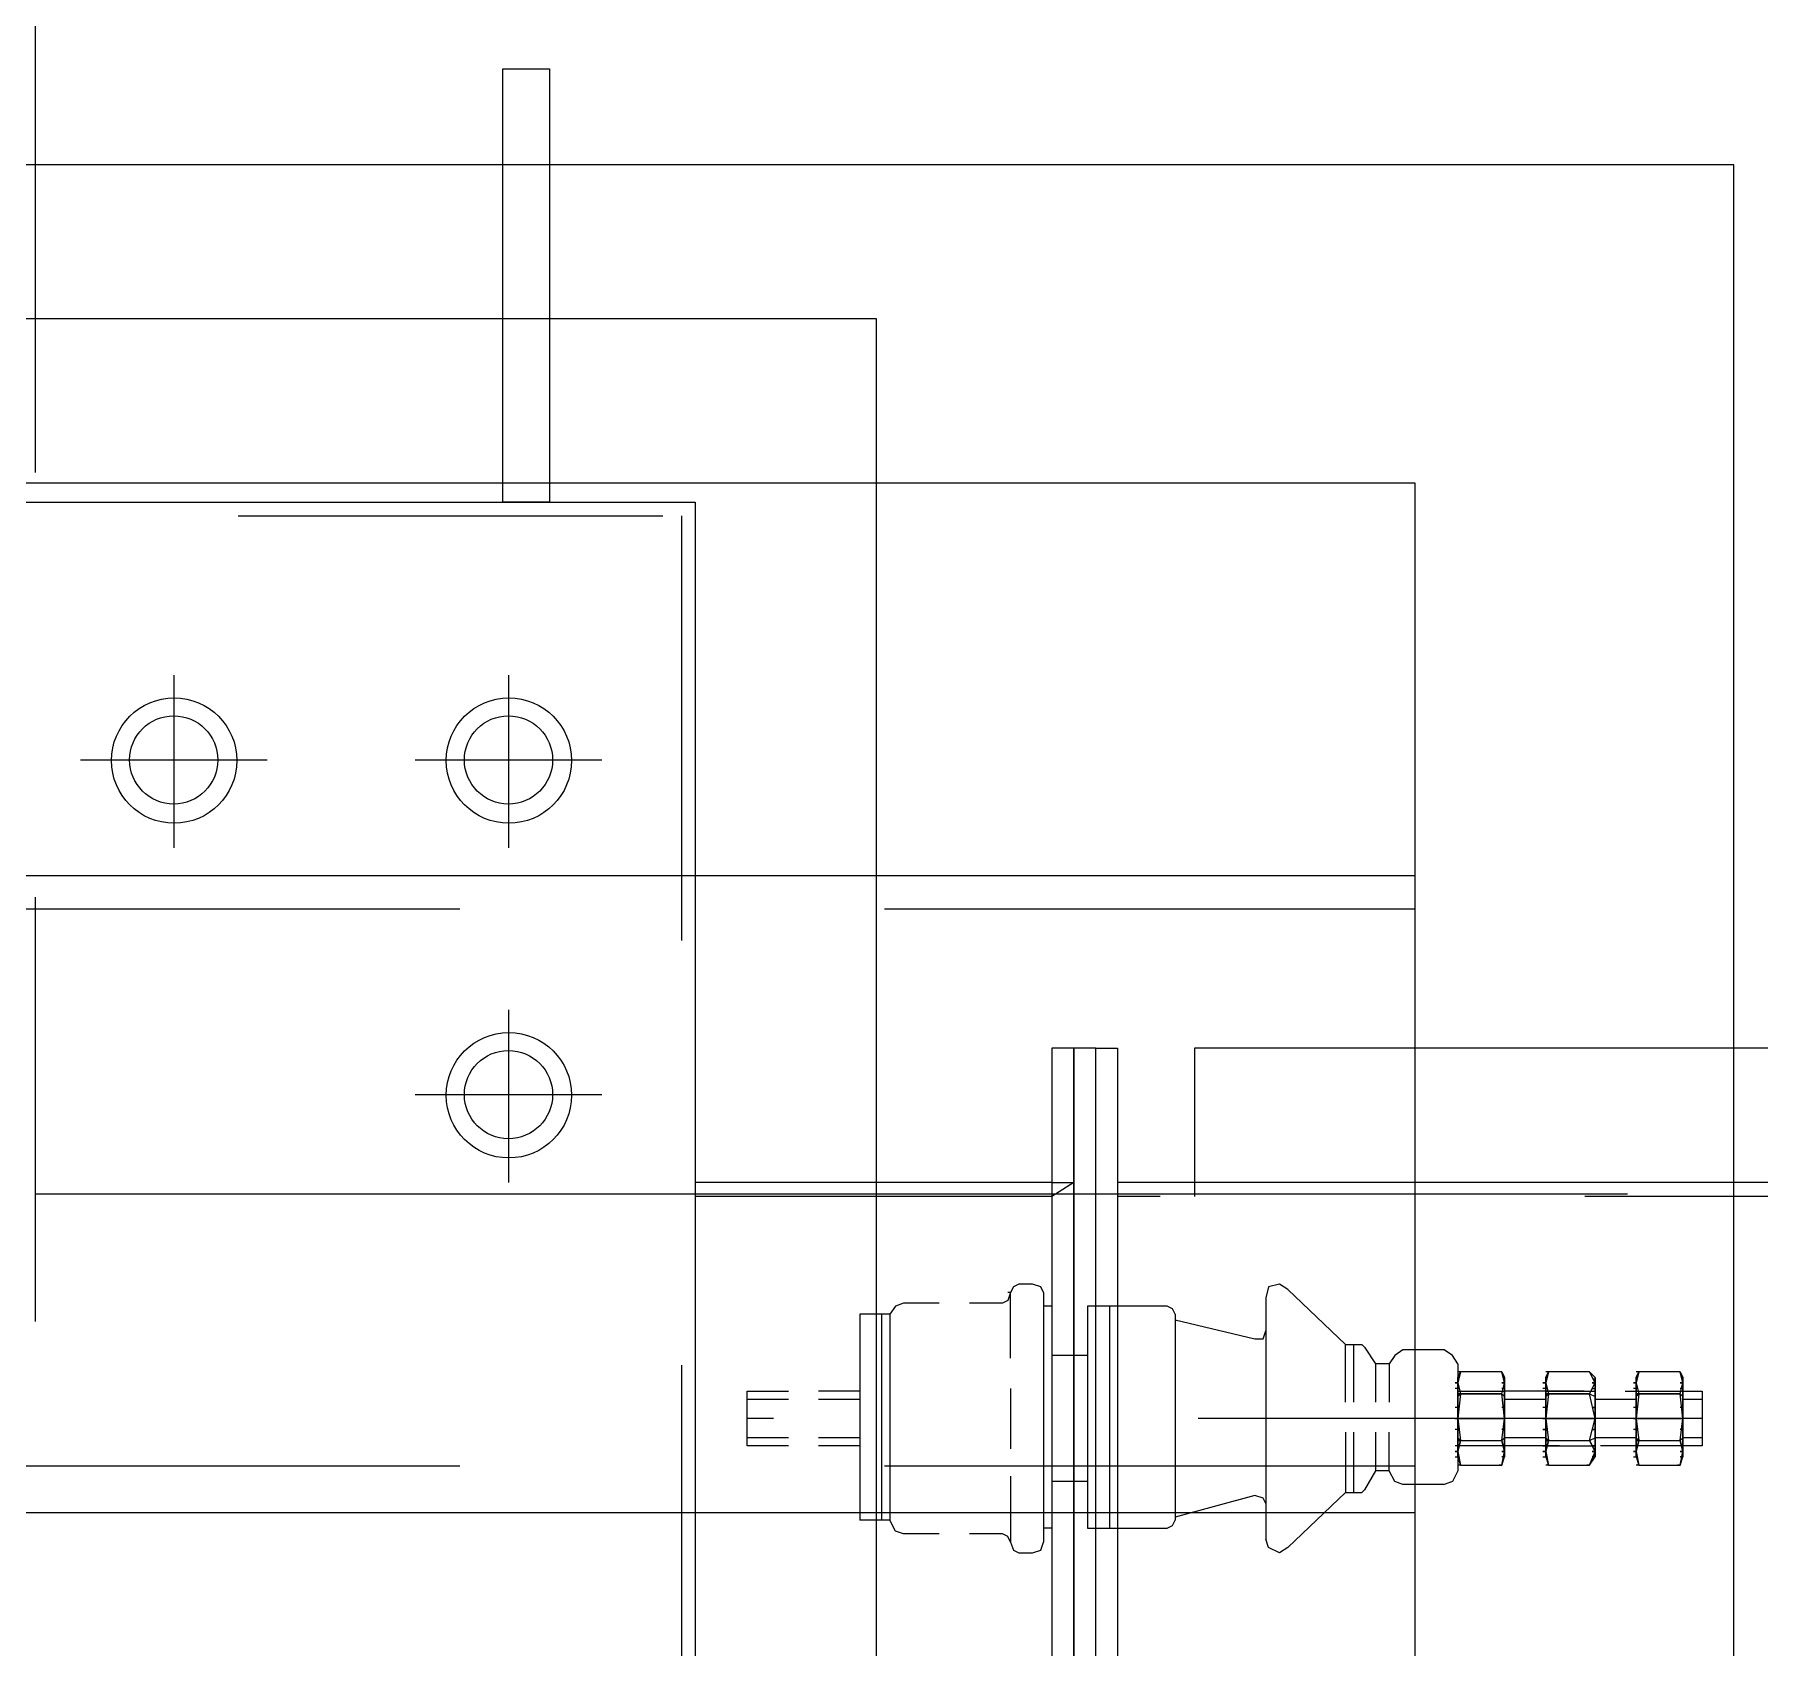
# Model space of a CAD drawing. Header units: metres. Extents: x 531759 to 532310, y 2675082 to 2675319.
# Drawn here: x 532013.9251 to 532014.3314, y 2675214.0492 to 2675214.4291 of the extents above; entities that cross this region are included whole.
import ezdxf

# ---------------------------------------------------------------- set-up
doc = ezdxf.new("R2010")
doc.units = ezdxf.units.M
doc.header["$MEASUREMENT"] = 0
for name, pattern in [('CENTER2', [1.125, 0.75, -0.125, 0.125, -0.125]), ('HIDDEN', [0.375, 0.25, -0.125]), ('PDF_IMPORT', [1, 0.8, -0.2])]:
    doc.linetypes.add(name, pattern=pattern)
doc.layers.add('IDT', color=7, linetype='Continuous')

# ---------------------------------------------------------------- blocks, each defined once
blk = doc.blocks.new('IDT')
at = {"layer": 'IDT', "color": 253, "linetype": 'CENTER2', "lineweight": 5, "ltscale": 0.5}
for p, q in [((27.00598, 20.55789), (27.00598, 21.85489)), ((26.63098, 21.10291), (27.33098, 21.10291))]:
    blk.add_line(p, q, dxfattribs=at)
at = {"layer": 'IDT', "color": 7}
for p, q in [((26.60598, 21.66041), (26.60598, 20.86041)), ((26.60598, 20.86041), (27.40598, 20.86041))]:
    blk.add_line(p, q, dxfattribs=at)
at = {"layer": 'IDT', "color": 0, "lineweight": 25}
for p, q in [((26.80793, 20.89662), (26.80793, 21.62419)), ((26.85058, 20.93992), (26.85058, 21.5809)), ((26.75107, 21.0685), (26.75107, 21.45232)), ((26.75624, 21.45232), (26.75624, 21.0685)), ((26.75624, 21.45232), (26.75624, 21.0685)), ((26.76141, 21.45232), (26.76141, 21.0685)), ((26.76141, 21.0685), (26.76141, 21.45232)), ((26.76658, 21.0685), (26.76658, 21.45232)), ((26.85058, 21.10016), (26.85058, 21.4213)), ((26.69744, 21.17318), (26.71101, 21.1861)), ((26.71101, 21.1861), (26.71295, 21.18739)), ((26.71295, 21.18739), (26.71553, 21.1861)), ((26.71553, 21.1861), (26.71618, 21.18416)), ((26.76916, 21.18675), (26.76852, 21.18481)), ((26.7711, 21.18739), (26.76916, 21.18675)), ((26.77433, 21.18739), (26.7711, 21.18739)), ((26.77562, 21.18675), (26.77433, 21.18739)), ((26.77627, 21.18481), (26.77562, 21.18675)), ((26.77627, 21.1693), (26.77627, 21.18481)), ((26.77627, 21.18481), (26.77692, 21.18352)), ((26.73815, 21.18093), (26.7375, 21.17964)), ((26.73944, 21.18158), (26.73815, 21.18093)), ((26.75818, 21.18158), (26.73944, 21.18158)), ((26.76658, 21.18158), (26.76852, 21.18158)), ((26.77692, 21.18352), (26.77821, 21.18287)), ((26.77821, 21.18287), (26.78596, 21.18287)), ((26.79307, 21.18287), (26.80147, 21.18287)), ((26.80147, 21.18287), (26.80341, 21.18222)), ((26.80341, 21.18222), (26.8047, 21.17964)), ((26.71876, 21.17382), (26.7375, 21.17899)), ((26.8047, 21.17964), (26.81181, 21.17964)), ((26.69033, 21.16801), (26.69292, 21.17253)), ((26.69356, 21.17318), (26.69292, 21.17253)), ((26.69744, 21.17318), (26.69356, 21.17318)), ((26.6955, 21.15896), (26.6955, 21.17318)), ((26.69744, 21.15896), (26.69744, 21.17318)), ((26.71618, 21.17576), (26.71682, 21.17447)), ((26.71682, 21.17447), (26.71876, 21.17382)), ((26.67095, 21.16801), (26.67224, 21.17059)), ((26.67224, 21.17059), (26.67418, 21.17124)), ((26.67418, 21.17124), (26.68387, 21.17124)), ((26.68387, 21.17124), (26.68581, 21.17059)), ((26.68581, 21.17059), (26.6871, 21.16801)), ((26.75818, 21.17059), (26.76658, 21.17059)), ((26.61861, 21.16672), (26.61796, 21.16349)), ((26.61796, 21.16349), (26.61861, 21.16672)), ((26.61861, 21.16672), (26.61796, 21.16478)), ((26.61796, 21.16478), (26.61861, 21.16478)), ((26.61796, 21.16349), (26.61796, 21.16478)), ((26.61796, 21.16478), (26.61796, 21.16349)), ((26.6283, 21.16672), (26.61861, 21.16672)), ((26.61861, 21.16672), (26.61926, 21.16672)), ((26.62895, 21.16349), (26.6283, 21.16672)), ((26.62895, 21.16478), (26.6283, 21.16672)), ((26.6283, 21.16672), (26.62895, 21.16349)), ((26.6283, 21.16672), (26.62895, 21.16672)), ((26.62959, 21.16478), (26.62895, 21.16478)), ((26.62895, 21.16349), (26.62895, 21.16478)), ((26.62895, 21.16478), (26.62895, 21.16349)), ((26.63993, 21.16672), (26.63864, 21.16349)), ((26.63864, 21.16349), (26.63993, 21.16672)), ((26.63993, 21.16672), (26.63864, 21.16478)), ((26.63864, 21.16478), (26.63929, 21.16478)), ((26.63929, 21.16478), (26.63864, 21.16478)), ((26.63864, 21.16349), (26.63864, 21.16478)), ((26.63864, 21.16478), (26.63864, 21.16349)), ((26.64962, 21.16672), (26.63993, 21.16672)), ((26.63993, 21.16672), (26.64058, 21.16672)), ((26.65027, 21.16349), (26.64962, 21.16672)), ((26.65027, 21.16478), (26.64962, 21.16672)), ((26.64962, 21.16672), (26.65027, 21.16349)), ((26.64962, 21.16672), (26.65027, 21.16672)), ((26.65092, 21.16478), (26.65027, 21.16478)), ((26.65027, 21.16349), (26.65027, 21.16478)), ((26.65027, 21.16478), (26.65027, 21.16349)), ((26.66061, 21.16672), (26.65996, 21.16349)), ((26.65996, 21.16349), (26.66061, 21.16672)), ((26.66061, 21.16672), (26.65996, 21.16478)), ((26.65996, 21.16478), (26.66061, 21.16478)), ((26.65996, 21.16349), (26.65996, 21.16478)), ((26.65996, 21.16478), (26.65996, 21.16349)), ((26.6703, 21.16672), (26.66061, 21.16672)), ((26.66061, 21.16672), (26.66126, 21.16672)), ((26.67095, 21.16349), (26.6703, 21.16672)), ((26.67095, 21.16478), (26.6703, 21.16672)), ((26.6703, 21.16672), (26.67095, 21.16349)), ((26.6703, 21.16672), (26.67095, 21.16672)), ((26.67095, 21.15896), (26.67095, 21.16801)), ((26.67159, 21.16478), (26.67095, 21.16478)), ((26.67095, 21.16349), (26.67095, 21.16478)), ((26.67095, 21.16478), (26.67095, 21.16349)), ((26.6871, 21.16801), (26.6871, 21.15896)), ((26.6871, 21.16801), (26.69033, 21.16801)), ((26.69033, 21.15896), (26.69033, 21.16801)), ((26.61344, 21.14927), (26.61344, 21.16219)), ((26.61344, 21.16219), (26.63735, 21.16219)), ((26.61344, 21.16026), (26.61796, 21.16026)), ((26.61796, 21.16349), (26.61861, 21.1609)), ((26.61861, 21.1609), (26.61796, 21.16349)), ((26.61796, 21.16026), (26.61796, 21.16349)), ((26.61796, 21.16349), (26.61796, 21.16026)), ((26.61861, 21.16349), (26.61796, 21.16349)), ((26.61796, 21.16349), (26.61861, 21.16349)), ((26.61796, 21.16219), (26.61796, 21.1609)), ((26.61796, 21.1609), (26.61796, 21.16219)), ((26.61796, 21.16219), (26.61861, 21.16219)), ((26.61796, 21.16219), (26.61861, 21.16219)), ((26.61796, 21.16219), (26.62895, 21.16219)), ((26.61796, 21.16219), (26.61861, 21.16219)), ((26.61861, 21.1609), (26.61796, 21.15573)), ((26.61861, 21.1609), (26.61796, 21.15573)), ((26.61796, 21.1609), (26.61796, 21.15896)), ((26.61796, 21.15896), (26.61796, 21.1609)), ((26.61861, 21.1609), (26.61796, 21.16026)), ((26.61861, 21.1609), (26.61796, 21.16026)), ((26.61796, 21.15573), (26.61796, 21.16026)), ((26.61796, 21.16026), (26.61796, 21.15573)), ((26.6283, 21.1609), (26.61861, 21.1609)), ((26.6283, 21.1609), (26.61861, 21.1609)), ((26.61926, 21.1609), (26.61861, 21.1609)), ((26.6283, 21.1609), (26.62895, 21.16349)), ((26.62895, 21.16349), (26.6283, 21.1609)), ((26.62895, 21.15573), (26.6283, 21.1609)), ((26.62895, 21.15573), (26.6283, 21.1609)), ((26.6283, 21.1609), (26.62895, 21.16026)), ((26.6283, 21.1609), (26.62895, 21.16026)), ((26.62895, 21.1609), (26.6283, 21.1609)), ((26.6283, 21.1609), (26.62895, 21.1609)), ((26.62895, 21.16026), (26.62895, 21.16349)), ((26.62895, 21.16349), (26.62895, 21.16026)), ((26.62959, 21.16349), (26.62895, 21.16349)), ((26.62895, 21.16349), (26.62959, 21.16349)), ((26.62895, 21.1609), (26.62895, 21.16219)), ((26.62895, 21.16219), (26.62895, 21.1609)), ((26.62895, 21.16219), (26.62959, 21.16219)), ((26.62895, 21.16219), (26.62959, 21.16219)), ((26.62895, 21.16219), (26.62959, 21.16219)), ((26.62895, 21.15896), (26.62895, 21.1609)), ((26.62895, 21.1609), (26.62895, 21.15896)), ((26.62895, 21.15573), (26.62895, 21.16026)), ((26.62895, 21.16026), (26.62895, 21.15573)), ((26.62895, 21.16026), (26.63864, 21.16026)), ((26.63864, 21.16349), (26.63993, 21.1609)), ((26.63993, 21.1609), (26.63864, 21.16349)), ((26.63864, 21.16026), (26.63864, 21.16349)), ((26.63864, 21.16349), (26.63864, 21.16026)), ((26.63929, 21.16349), (26.63864, 21.16349)), ((26.63864, 21.16349), (26.63929, 21.16349)), ((26.63864, 21.16219), (26.63864, 21.1609)), ((26.63864, 21.1609), (26.63864, 21.16219)), ((26.63929, 21.16219), (26.63864, 21.16219)), ((26.63929, 21.16219), (26.63864, 21.16219)), ((26.65027, 21.16219), (26.63864, 21.16219)), ((26.63864, 21.16219), (26.63929, 21.16219)), ((26.63993, 21.1609), (26.63864, 21.15573)), ((26.63993, 21.1609), (26.63864, 21.15573)), ((26.63864, 21.1609), (26.63864, 21.15896)), ((26.63864, 21.15896), (26.63864, 21.1609)), ((26.63993, 21.1609), (26.63864, 21.16026)), ((26.63993, 21.1609), (26.63864, 21.16026)), ((26.63864, 21.15573), (26.63864, 21.16026)), ((26.63864, 21.16026), (26.63864, 21.15573)), ((26.64962, 21.1609), (26.63993, 21.1609)), ((26.64962, 21.1609), (26.63993, 21.1609)), ((26.64058, 21.1609), (26.63993, 21.1609)), ((26.64704, 21.16219), (26.67095, 21.16219)), ((26.64962, 21.1609), (26.65027, 21.16349)), ((26.65027, 21.16349), (26.64962, 21.1609)), ((26.65027, 21.15573), (26.64962, 21.1609)), ((26.65027, 21.15573), (26.64962, 21.1609)), ((26.65027, 21.16026), (26.64962, 21.1609)), ((26.64962, 21.1609), (26.65027, 21.16026)), ((26.65027, 21.1609), (26.64962, 21.1609)), ((26.64962, 21.1609), (26.65027, 21.1609)), ((26.65027, 21.16026), (26.65027, 21.16349)), ((26.65027, 21.16349), (26.65027, 21.16026)), ((26.65092, 21.16349), (26.65027, 21.16349)), ((26.65027, 21.16349), (26.65092, 21.16349)), ((26.65027, 21.1609), (26.65027, 21.16219)), ((26.65027, 21.16219), (26.65027, 21.1609)), ((26.65092, 21.16219), (26.65027, 21.16219)), ((26.65027, 21.16219), (26.65092, 21.16219)), ((26.65027, 21.16219), (26.65092, 21.16219)), ((26.65027, 21.15896), (26.65027, 21.1609)), ((26.65027, 21.1609), (26.65027, 21.15896)), ((26.65027, 21.15573), (26.65027, 21.16026)), ((26.65027, 21.16026), (26.65027, 21.15573)), ((26.65027, 21.16026), (26.65996, 21.16026)), ((26.65996, 21.16349), (26.66061, 21.1609)), ((26.66061, 21.1609), (26.65996, 21.16349)), ((26.65996, 21.16026), (26.65996, 21.16349)), ((26.65996, 21.16349), (26.65996, 21.16026)), ((26.66061, 21.16349), (26.65996, 21.16349)), ((26.65996, 21.16349), (26.66061, 21.16349)), ((26.65996, 21.16219), (26.65996, 21.1609)), ((26.65996, 21.1609), (26.65996, 21.16219)), ((26.65996, 21.16219), (26.66061, 21.16219)), ((26.65996, 21.16219), (26.66061, 21.16219)), ((26.65996, 21.16219), (26.67095, 21.16219)), ((26.65996, 21.16219), (26.66061, 21.16219)), ((26.66061, 21.1609), (26.65996, 21.15573)), ((26.66061, 21.1609), (26.65996, 21.15573)), ((26.65996, 21.1609), (26.65996, 21.15896)), ((26.65996, 21.15896), (26.65996, 21.1609)), ((26.66061, 21.1609), (26.65996, 21.16026)), ((26.66061, 21.1609), (26.65996, 21.16026)), ((26.65996, 21.15573), (26.65996, 21.16026)), ((26.65996, 21.16026), (26.65996, 21.15573)), ((26.6703, 21.1609), (26.66061, 21.1609)), ((26.6703, 21.1609), (26.66061, 21.1609)), ((26.66126, 21.1609), (26.66061, 21.1609)), ((26.6703, 21.1609), (26.67095, 21.16349)), ((26.67095, 21.16349), (26.6703, 21.1609)), ((26.67095, 21.15573), (26.6703, 21.1609)), ((26.67095, 21.15573), (26.6703, 21.1609)), ((26.6703, 21.1609), (26.67095, 21.16026)), ((26.6703, 21.1609), (26.67095, 21.16026)), ((26.67095, 21.1609), (26.6703, 21.1609)), ((26.6703, 21.1609), (26.67095, 21.1609)), ((26.67095, 21.16026), (26.67095, 21.16349)), ((26.67095, 21.16349), (26.67095, 21.16026)), ((26.67159, 21.16349), (26.67095, 21.16349)), ((26.67095, 21.16349), (26.67159, 21.16349)), ((26.67095, 21.1609), (26.67095, 21.16219)), ((26.67095, 21.16219), (26.67095, 21.1609)), ((26.67095, 21.16219), (26.67159, 21.16219)), ((26.67095, 21.16219), (26.67159, 21.16219)), ((26.67095, 21.16219), (26.67159, 21.16219)), ((26.67095, 21.15896), (26.67095, 21.1609)), ((26.67095, 21.1609), (26.67095, 21.15896)), ((26.67095, 21.15573), (26.67095, 21.16026)), ((26.67095, 21.16026), (26.67095, 21.15573)), ((26.77627, 21.14862), (26.77627, 21.16284)), ((26.81181, 21.16219), (26.8215, 21.16219)), ((26.81181, 21.16026), (26.8215, 21.16026)), ((26.82861, 21.16219), (26.8383, 21.16219)), ((26.82861, 21.16026), (26.8383, 21.16026)), ((26.8383, 21.16219), (26.8383, 21.14927)), ((26.61796, 21.15896), (26.61796, 21.15573)), ((26.61796, 21.15573), (26.61796, 21.15896)), ((26.61796, 21.15832), (26.61861, 21.15832)), ((26.62895, 21.15573), (26.62895, 21.15896)), ((26.62895, 21.15896), (26.62895, 21.15573)), ((26.62895, 21.15832), (26.62959, 21.15832)), ((26.62895, 21.15832), (26.62959, 21.15832)), ((26.63864, 21.15896), (26.63864, 21.15573)), ((26.63864, 21.15573), (26.63864, 21.15896)), ((26.63929, 21.15832), (26.63864, 21.15832)), ((26.63864, 21.15832), (26.63929, 21.15832)), ((26.65027, 21.15573), (26.65027, 21.15896)), ((26.65027, 21.15896), (26.65027, 21.15573)), ((26.65092, 21.15832), (26.65027, 21.15832)), ((26.65027, 21.15832), (26.65092, 21.15832)), ((26.65996, 21.15896), (26.65996, 21.15573)), ((26.65996, 21.15573), (26.65996, 21.15896)), ((26.65996, 21.15832), (26.66061, 21.15832)), ((26.67095, 21.15573), (26.67095, 21.15896)), ((26.67095, 21.15896), (26.67095, 21.15573)), ((26.67095, 21.15832), (26.67159, 21.15832)), ((26.67095, 21.15832), (26.67159, 21.15832)), ((26.61796, 21.15573), (26.61861, 21.14992)), ((26.61796, 21.15573), (26.61861, 21.14992)), ((26.61796, 21.15056), (26.61796, 21.15573)), ((26.61796, 21.15573), (26.61796, 21.15056)), ((26.61796, 21.15573), (26.61796, 21.1525)), ((26.61796, 21.1525), (26.61796, 21.15573)), ((26.61796, 21.15573), (26.62895, 21.15573)), ((26.62895, 21.15573), (26.61796, 21.15573)), ((26.61796, 21.15573), (26.61861, 21.15573)), ((26.61796, 21.15315), (26.61861, 21.15315)), ((26.61796, 21.1525), (26.61796, 21.14992)), ((26.61796, 21.14992), (26.61796, 21.1525)), ((26.6283, 21.14992), (26.62895, 21.15573)), ((26.6283, 21.14992), (26.62895, 21.15573)), ((26.62895, 21.15573), (26.62895, 21.15056)), ((26.62895, 21.15056), (26.62895, 21.15573)), ((26.62895, 21.1525), (26.62895, 21.15573)), ((26.62895, 21.15573), (26.62895, 21.1525)), ((26.62959, 21.15573), (26.62895, 21.15573)), ((26.62895, 21.15573), (26.62959, 21.15573)), ((26.62895, 21.15315), (26.62959, 21.15315)), ((26.62895, 21.15315), (26.62959, 21.15315)), ((26.62895, 21.14992), (26.62895, 21.1525)), ((26.62895, 21.1525), (26.62895, 21.14992)), ((26.63864, 21.15573), (26.63993, 21.14992)), ((26.63864, 21.15573), (26.63993, 21.14992)), ((26.63864, 21.15056), (26.63864, 21.15573)), ((26.63864, 21.15573), (26.63864, 21.15056)), ((26.63864, 21.15573), (26.63864, 21.1525)), ((26.63864, 21.1525), (26.63864, 21.15573)), ((26.63864, 21.15573), (26.65027, 21.15573)), ((26.65027, 21.15573), (26.63864, 21.15573)), ((26.63864, 21.15573), (26.63929, 21.15573)), ((26.63929, 21.15315), (26.63864, 21.15315)), ((26.63864, 21.15315), (26.63929, 21.15315)), ((26.63864, 21.1525), (26.63864, 21.14992)), ((26.63864, 21.14992), (26.63864, 21.1525)), ((26.64962, 21.14992), (26.65027, 21.15573)), ((26.64962, 21.14992), (26.65027, 21.15573)), ((26.65027, 21.15573), (26.65027, 21.15056)), ((26.65027, 21.15056), (26.65027, 21.15573)), ((26.65027, 21.1525), (26.65027, 21.15573)), ((26.65027, 21.15573), (26.65027, 21.1525)), ((26.65092, 21.15573), (26.65027, 21.15573)), ((26.65027, 21.15573), (26.65092, 21.15573)), ((26.65027, 21.15315), (26.65092, 21.15315)), ((26.65027, 21.15315), (26.65092, 21.15315)), ((26.65027, 21.14992), (26.65027, 21.1525)), ((26.65027, 21.1525), (26.65027, 21.14992)), ((26.65996, 21.15573), (26.66061, 21.14992)), ((26.65996, 21.15573), (26.66061, 21.14992)), ((26.65996, 21.15056), (26.65996, 21.15573)), ((26.65996, 21.15573), (26.65996, 21.15056)), ((26.65996, 21.15573), (26.65996, 21.1525)), ((26.65996, 21.1525), (26.65996, 21.15573)), ((26.65996, 21.15573), (26.67095, 21.15573)), ((26.67095, 21.15573), (26.65996, 21.15573)), ((26.65996, 21.15573), (26.66061, 21.15573)), ((26.65996, 21.15315), (26.66061, 21.15315)), ((26.65996, 21.1525), (26.65996, 21.14992)), ((26.65996, 21.14992), (26.65996, 21.1525)), ((26.6703, 21.14992), (26.67095, 21.15573)), ((26.6703, 21.14992), (26.67095, 21.15573)), ((26.67095, 21.15573), (26.67095, 21.15056)), ((26.67095, 21.15056), (26.67095, 21.15573)), ((26.67095, 21.1525), (26.67095, 21.15573)), ((26.67095, 21.15573), (26.67095, 21.1525)), ((26.67159, 21.15573), (26.67095, 21.15573)), ((26.67095, 21.15573), (26.67159, 21.15573)), ((26.67095, 21.15315), (26.67159, 21.15315)), ((26.67095, 21.15315), (26.67159, 21.15315)), ((26.67095, 21.14992), (26.67095, 21.1525)), ((26.67095, 21.1525), (26.67095, 21.14992)), ((26.67095, 21.14281), (26.67095, 21.15186)), ((26.6871, 21.14281), (26.6871, 21.15186)), ((26.69033, 21.14281), (26.69033, 21.15186)), ((26.6955, 21.13829), (26.6955, 21.15186)), ((26.69744, 21.15186), (26.69744, 21.13829)), ((26.61344, 21.15121), (26.61796, 21.15121)), ((26.63153, 21.14927), (26.61344, 21.14927)), ((26.61796, 21.14733), (26.61796, 21.15056)), ((26.61796, 21.15056), (26.61796, 21.14733)), ((26.61796, 21.15056), (26.61861, 21.14992)), ((26.61861, 21.14992), (26.61796, 21.15056)), ((26.61861, 21.14992), (26.61796, 21.14733)), ((26.61861, 21.14992), (26.61796, 21.14733)), ((26.61796, 21.14992), (26.61796, 21.14927)), ((26.61796, 21.14927), (26.61796, 21.14992)), ((26.62895, 21.14927), (26.61796, 21.14927)), ((26.61796, 21.14862), (26.61861, 21.14862)), ((26.61796, 21.14862), (26.61861, 21.14862)), ((26.6283, 21.14992), (26.61861, 21.14992)), ((26.61861, 21.14992), (26.6283, 21.14992)), ((26.61861, 21.14992), (26.61926, 21.14992)), ((26.61861, 21.14992), (26.61926, 21.14992)), ((26.6283, 21.14992), (26.62895, 21.15056)), ((26.6283, 21.14992), (26.62895, 21.15056)), ((26.62895, 21.14733), (26.6283, 21.14992)), ((26.62895, 21.14733), (26.6283, 21.14992)), ((26.62895, 21.14992), (26.6283, 21.14992)), ((26.6283, 21.14992), (26.62895, 21.14992)), ((26.62895, 21.15121), (26.63864, 21.15121)), ((26.62895, 21.15056), (26.62895, 21.14733)), ((26.62895, 21.14733), (26.62895, 21.15056)), ((26.62895, 21.14927), (26.62895, 21.14992)), ((26.62895, 21.14992), (26.62895, 21.14927)), ((26.62895, 21.14862), (26.62959, 21.14862)), ((26.62895, 21.14862), (26.62959, 21.14862)), ((26.63864, 21.14733), (26.63864, 21.15056)), ((26.63864, 21.15056), (26.63864, 21.14733)), ((26.63993, 21.14992), (26.63864, 21.15056)), ((26.63993, 21.14992), (26.63864, 21.15056)), ((26.63993, 21.14992), (26.63864, 21.14733)), ((26.63993, 21.14992), (26.63864, 21.14733)), ((26.63864, 21.14992), (26.63864, 21.14927)), ((26.63864, 21.14927), (26.63864, 21.14992)), ((26.65027, 21.14927), (26.63864, 21.14927)), ((26.63929, 21.14862), (26.63864, 21.14862)), ((26.63929, 21.14862), (26.63864, 21.14862)), ((26.64962, 21.14992), (26.63993, 21.14992)), ((26.63993, 21.14992), (26.64962, 21.14992)), ((26.64058, 21.14992), (26.63993, 21.14992)), ((26.63993, 21.14992), (26.64058, 21.14992)), ((26.64122, 21.14927), (26.65996, 21.14927)), ((26.64962, 21.14992), (26.65027, 21.15056)), ((26.64962, 21.14992), (26.65027, 21.15056)), ((26.65027, 21.14733), (26.64962, 21.14992)), ((26.65027, 21.14733), (26.64962, 21.14992)), ((26.65027, 21.14992), (26.64962, 21.14992)), ((26.64962, 21.14992), (26.65027, 21.14992)), ((26.65027, 21.15121), (26.65996, 21.15121)), ((26.65027, 21.15056), (26.65027, 21.14733)), ((26.65027, 21.14733), (26.65027, 21.15056)), ((26.65027, 21.14927), (26.65027, 21.14992)), ((26.65027, 21.14992), (26.65027, 21.14927)), ((26.65027, 21.14862), (26.65092, 21.14862)), ((26.65027, 21.14862), (26.65092, 21.14862)), ((26.65996, 21.14733), (26.65996, 21.15056)), ((26.65996, 21.15056), (26.65996, 21.14733)), ((26.65996, 21.15056), (26.66061, 21.14992)), ((26.66061, 21.14992), (26.65996, 21.15056)), ((26.66061, 21.14992), (26.65996, 21.14733)), ((26.66061, 21.14992), (26.65996, 21.14733)), ((26.65996, 21.14992), (26.65996, 21.14927)), ((26.65996, 21.14927), (26.65996, 21.14992)), ((26.67095, 21.14927), (26.65996, 21.14927)), ((26.65996, 21.14862), (26.66061, 21.14862)), ((26.65996, 21.14862), (26.66061, 21.14862)), ((26.6703, 21.14992), (26.66061, 21.14992)), ((26.66061, 21.14992), (26.6703, 21.14992)), ((26.66061, 21.14992), (26.66126, 21.14992)), ((26.66061, 21.14992), (26.66126, 21.14992)), ((26.6703, 21.14992), (26.67095, 21.15056)), ((26.6703, 21.14992), (26.67095, 21.15056)), ((26.67095, 21.14733), (26.6703, 21.14992)), ((26.67095, 21.14733), (26.6703, 21.14992)), ((26.67095, 21.14992), (26.6703, 21.14992)), ((26.6703, 21.14992), (26.67095, 21.14992)), ((26.67095, 21.15056), (26.67095, 21.14733)), ((26.67095, 21.14733), (26.67095, 21.15056)), ((26.67095, 21.14927), (26.67095, 21.14992)), ((26.67095, 21.14992), (26.67095, 21.14927)), ((26.67095, 21.14862), (26.67159, 21.14862)), ((26.67095, 21.14862), (26.67159, 21.14862)), ((26.81181, 21.15121), (26.8215, 21.15121)), ((26.81181, 21.14927), (26.8215, 21.14927)), ((26.82861, 21.15121), (26.8383, 21.15121)), ((26.8383, 21.14927), (26.82861, 21.14927)), ((26.61796, 21.14733), (26.61861, 21.14475)), ((26.61796, 21.14733), (26.61861, 21.14475)), ((26.61796, 21.14733), (26.61796, 21.14604)), ((26.61796, 21.14604), (26.61796, 21.14733)), ((26.61861, 21.14733), (26.61796, 21.14733)), ((26.61796, 21.14733), (26.61861, 21.14733)), ((26.61796, 21.14604), (26.61796, 21.14669)), ((26.61796, 21.14669), (26.61796, 21.14604)), ((26.61861, 21.14475), (26.61796, 21.14604)), ((26.61861, 21.14475), (26.6283, 21.14475)), ((26.61861, 21.14475), (26.61926, 21.14475)), ((26.6283, 21.14475), (26.62895, 21.14733)), ((26.6283, 21.14475), (26.62895, 21.14733)), ((26.62895, 21.14604), (26.6283, 21.14475)), ((26.6283, 21.14475), (26.62895, 21.14475)), ((26.62895, 21.14733), (26.62895, 21.14604)), ((26.62895, 21.14604), (26.62895, 21.14733)), ((26.62959, 21.14733), (26.62895, 21.14733)), ((26.62895, 21.14733), (26.62959, 21.14733)), ((26.62895, 21.14669), (26.62895, 21.14604)), ((26.62895, 21.14604), (26.62895, 21.14669)), ((26.63864, 21.14733), (26.63993, 21.14475)), ((26.63864, 21.14733), (26.63993, 21.14475)), ((26.63864, 21.14733), (26.63864, 21.14604)), ((26.63864, 21.14604), (26.63864, 21.14733)), ((26.63929, 21.14733), (26.63864, 21.14733)), ((26.63864, 21.14733), (26.63929, 21.14733)), ((26.63864, 21.14669), (26.63929, 21.14604)), ((26.63929, 21.14604), (26.63864, 21.14669)), ((26.63993, 21.14475), (26.63864, 21.14604)), ((26.63993, 21.14475), (26.64962, 21.14475)), ((26.63993, 21.14475), (26.64058, 21.14475)), ((26.64962, 21.14475), (26.65027, 21.14733)), ((26.64962, 21.14475), (26.65027, 21.14733)), ((26.65027, 21.14604), (26.64962, 21.14475)), ((26.64962, 21.14475), (26.65027, 21.14475)), ((26.65027, 21.14733), (26.65027, 21.14604)), ((26.65027, 21.14604), (26.65027, 21.14733)), ((26.65092, 21.14733), (26.65027, 21.14733)), ((26.65027, 21.14733), (26.65092, 21.14733)), ((26.65027, 21.14669), (26.65027, 21.14604)), ((26.65027, 21.14604), (26.65027, 21.14669)), ((26.65996, 21.14733), (26.66061, 21.14475)), ((26.65996, 21.14733), (26.66061, 21.14475)), ((26.65996, 21.14733), (26.65996, 21.14604)), ((26.65996, 21.14604), (26.65996, 21.14733)), ((26.66061, 21.14733), (26.65996, 21.14733)), ((26.65996, 21.14733), (26.66061, 21.14733)), ((26.65996, 21.14604), (26.65996, 21.14669)), ((26.65996, 21.14669), (26.65996, 21.14604)), ((26.66061, 21.14475), (26.65996, 21.14604)), ((26.66061, 21.14475), (26.6703, 21.14475)), ((26.66061, 21.14475), (26.66126, 21.14475)), ((26.6703, 21.14475), (26.67095, 21.14733)), ((26.6703, 21.14475), (26.67095, 21.14733)), ((26.67095, 21.14604), (26.6703, 21.14475)), ((26.6703, 21.14475), (26.67095, 21.14475)), ((26.67095, 21.14733), (26.67095, 21.14604)), ((26.67095, 21.14604), (26.67095, 21.14733)), ((26.67159, 21.14733), (26.67095, 21.14733)), ((26.67095, 21.14733), (26.67159, 21.14733)), ((26.67095, 21.14669), (26.67095, 21.14604)), ((26.67095, 21.14604), (26.67095, 21.14669)), ((26.67095, 21.14281), (26.67224, 21.14087)), ((26.67224, 21.14087), (26.67418, 21.13958)), ((26.68387, 21.13958), (26.68581, 21.14087)), ((26.68581, 21.14087), (26.6871, 21.14281)), ((26.6871, 21.14281), (26.69033, 21.14281)), ((26.69292, 21.13893), (26.69033, 21.14281)), ((26.75818, 21.14087), (26.76658, 21.14087)), ((26.77627, 21.14152), (26.77627, 21.12601)), ((26.67418, 21.13958), (26.68387, 21.13958)), ((26.69356, 21.13829), (26.69292, 21.13893)), ((26.69744, 21.13829), (26.69356, 21.13829)), ((26.69744, 21.13829), (26.71101, 21.12536)), ((26.71682, 21.13699), (26.71618, 21.13506)), ((26.71876, 21.13699), (26.71682, 21.13699)), ((26.7375, 21.13247), (26.71876, 21.13699)), ((26.7375, 21.13118), (26.73815, 21.12989)), ((26.73815, 21.12989), (26.73944, 21.12924)), ((26.73944, 21.12924), (26.75818, 21.12924)), ((26.76658, 21.12924), (26.76852, 21.12924)), ((26.77627, 21.12601), (26.77692, 21.12795)), ((26.77692, 21.12795), (26.77821, 21.12859)), ((26.77821, 21.12859), (26.78596, 21.12859)), ((26.79307, 21.12859), (26.80147, 21.12859)), ((26.80147, 21.12859), (26.80341, 21.12924)), ((26.80341, 21.12924), (26.8047, 21.13118)), ((26.8047, 21.13118), (26.81181, 21.13118)), ((26.71101, 21.12536), (26.71295, 21.12407)), ((26.71295, 21.12407), (26.71553, 21.12472)), ((26.71553, 21.12472), (26.71618, 21.1273)), ((26.76852, 21.12601), (26.76916, 21.12472)), ((26.76916, 21.12472), (26.7711, 21.12407)), ((26.7711, 21.12407), (26.77433, 21.12407)), ((26.77433, 21.12407), (26.77562, 21.12472)), ((26.77562, 21.12472), (26.77627, 21.12601)), ((26.77627, 21.12601), (26.77692, 21.12601)), ((26.73298, 21.0685), (26.73298, 21.10339)), ((26.76141, 21.10016), (26.76658, 21.10339)), ((26.53784, 21.10016), (26.75107, 21.10016)), ((26.76658, 21.10016), (26.76141, 21.10016)), ((26.76658, 21.10016), (26.85058, 21.10016)), ((26.50618, 21.0685), (26.73298, 21.0685)), ((26.75624, 21.0685), (26.75107, 21.0685)), ((26.75624, 21.0685), (26.76141, 21.0685)), ((26.76141, 21.0685), (26.76658, 21.0685)), ((27.16138, 20.93992), (26.85058, 20.93992)), ((26.88482, 20.83782), (26.88482, 20.93992)), ((26.88482, 20.93992), (26.89581, 20.93992)), ((26.89581, 20.93992), (26.89581, 20.83782)), ((27.20467, 20.89662), (26.80793, 20.89662)), ((26.89581, 20.83782), (26.88482, 20.83782))]:
    blk.add_line(p, q, dxfattribs=at)
at = {"layer": 'IDT', "color": 253}
for p, q in [((26.68098, 21.58541), (26.68098, 20.93541)), ((26.68098, 20.93541), (27.33098, 20.93541))]:
    blk.add_line(p, q, dxfattribs=at)
at = {"layer": 'IDT', "color": 0, "linetype": 'PDF_IMPORT', "lineweight": 25, "ltscale": 0.051667}
for p, q in [((26.85381, 20.94315), (26.85381, 21.57832)), ((27.15815, 20.94315), (26.85381, 20.94315))]:
    blk.add_line(p, q, dxfattribs=at)
at = {"layer": 'IDT', "color": 0, "linetype": 'PDF_IMPORT', "lineweight": 25, "ltscale": 0.04}
blk.add_line((26.76852, 21.12601), (26.76852, 21.18481), dxfattribs=at)
at = {"layer": 'IDT', "color": 0, "linetype": 'PDF_IMPORT', "lineweight": 25, "ltscale": 0.038334}
blk.add_line((26.71618, 21.1273), (26.71618, 21.18416), dxfattribs=at)
at = {"layer": 'IDT', "color": 0, "linetype": 'PDF_IMPORT', "lineweight": 25, "ltscale": 0.036667}
for p, q in [((26.75301, 21.12924), (26.75301, 21.18158)), ((26.75818, 21.12924), (26.75818, 21.18158)), ((26.76658, 21.12924), (26.76658, 21.18158)), ((26.7375, 21.13118), (26.7375, 21.17964)), ((26.8047, 21.13118), (26.8047, 21.17964)), ((26.80664, 21.13118), (26.80664, 21.17964)), ((26.81181, 21.13118), (26.81181, 21.17964)), ((26.87255, 21.07949), (26.91649, 21.07949)), ((26.87255, 21.00066), (26.91649, 21.00066))]:
    blk.add_line(p, q, dxfattribs=at)
at = {"layer": 'IDT', "color": 253, "lineweight": 0}
for p, q in [((26.68098, 21.17791), (27.33098, 21.17791)), ((26.68098, 21.02791), (27.33098, 21.02791))]:
    blk.add_line(p, q, dxfattribs=at)
at = {"layer": 'IDT', "color": 253, "linetype": 'HIDDEN', "lineweight": 0, "ltscale": 0.5}
for p, q in [((26.68098, 21.16698), (27.33098, 21.16698)), ((26.68098, 21.03574), (27.33098, 21.03574))]:
    blk.add_line(p, q, dxfattribs=at)
at = {"layer": 'IDT', "color": 0, "linetype": 'PDF_IMPORT', "lineweight": 25, "ltscale": 0.148333}
blk.add_line((26.61344, 21.15573), (26.8383, 21.15573), dxfattribs=at)
at = {"layer": 'IDT', "color": 0, "linetype": 'PDF_IMPORT', "lineweight": 25, "ltscale": 0.033333}
for p, q in [((26.54107, 21.10339), (26.75107, 21.10339)), ((26.89452, 21.05946), (26.89452, 21.10016)), ((26.89452, 20.98062), (26.89452, 21.02133)), ((26.97335, 20.98062), (26.97335, 21.02133))]:
    blk.add_line(p, q, dxfattribs=at)
at = {"layer": 'IDT', "color": 0, "linetype": 'PDF_IMPORT', "lineweight": 25, "ltscale": 0.026667}
blk.add_line((26.76658, 21.10339), (26.85058, 21.10339), dxfattribs=at)
at = {"layer": 'IDT', "color": 0, "linetype": 'PDF_IMPORT', "lineweight": 25, "ltscale": 0.038333}
blk.add_line((26.95138, 21.00066), (26.99532, 21.00066), dxfattribs=at)
at = {"layer": 'IDT', "color": 0, "lineweight": 25}
for centre, radius in [((26.89442, 21.07959), 0.01476), ((26.89452, 21.07943), 0.01039), ((26.89442, 21.00076), 0.01476), ((26.97325, 21.00076), 0.01476), ((26.89452, 21.0006), 0.01039), ((26.97335, 21.0006), 0.01039)]:
    blk.add_circle(centre, radius, dxfattribs=at)

msp = doc.modelspace()

# ---------------------------------------------------------------- block references
at = {"layer": 'IDT', "color": 8, "rotation": 180}
msp.add_blockref('IDT', (532040.93128, 2675235.25885), dxfattribs=at)

doc.saveas('drawing.dxf')
